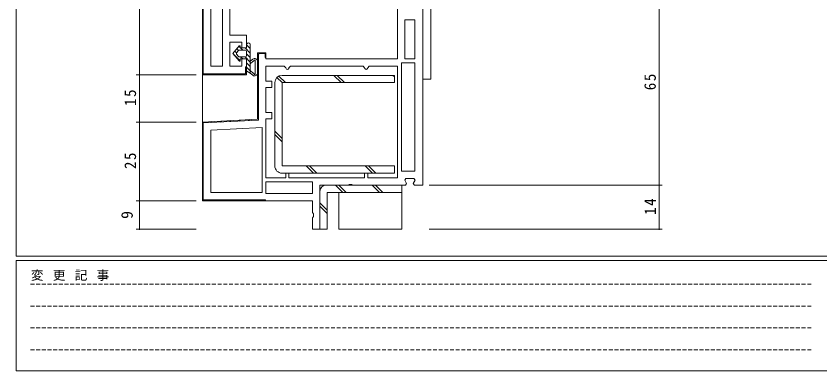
# Model space of a CAD drawing. Units: millimetres on the paper. Extents: x -420 to 373, y -297 to 267.
# Drawn here: x -417.7 to -162.5, y -297 to -184.5 of the extents above; entities that cross this region are included whole.
import ezdxf
from ezdxf.enums import TextEntityAlignment as Align

# ---------------------------------------------------------------- set-up
doc = ezdxf.new("R2010")
doc.units = ezdxf.units.MM
doc.linetypes.add('DASHED1', pattern=[1.8, 1.2, -0.6])
for name, color, linetype, lineweight in [('0-1_YKK_ZWAK', 7, 'Continuous', 9), ('0-3_YKK_12', 2, 'Continuous', 9), ('0-4_YKK_D', 6, 'Continuous', 9), ('0-6_YKK_13', 4, 'Continuous', 9), ('0-7_YKK_11', 7, 'Continuous', 9)]:
    doc.layers.add(name, color=color, linetype=linetype, lineweight=lineweight)
doc.styles.add('ＭＳ ゴシック', font='')
doc.styles.get('ＭＳ ゴシック').set_extended_font_data('MS Gothic')

msp = doc.modelspace()

# ---------------------------------------------------------------- linework, layer by layer
at = {"layer": '0-1_YKK_ZWAK'}
for p, q in [((-417.7, -260.6), (-417.7, 264.4)), ((352.3, -260.6), (-417.7, -260.6)), ((-417.7, -297), (-417.7, -262)), ((314.5, -262), (-417.7, -262)), ((-417.7, -297), (314.5, -297))]:
    msp.add_line(p, q, dxfattribs=at)
at = {"layer": '0-1_YKK_ZWAK', "linetype": 'DASHED1'}
for p, q in [((-413.101, -269.512), (-164.909, -269.512)), ((-413.101, -276.441), (-164.909, -276.441)), ((-413.101, -283.37), (-164.909, -283.37)), ((-413.101, -290.298), (-164.909, -290.298))]:
    msp.add_line(p, q, dxfattribs=at)
at = {"layer": '0-3_YKK_12'}
msp.add_line((-358.558, 0.845), (-358.558, -218.571), dxfattribs=at)
at = {"layer": '0-4_YKK_D'}
for p, q in [((-378.558, -203.097), (-378.558, -113.097)), ((-213.552, -173.097), (-213.552, -238.097)), ((-360.558, -203.097), (-379.558, -203.097)), ((-360.558, -203.097), (-379.558, -203.097)), ((-378.558, -218.097), (-378.558, -203.097)), ((-360.558, -218.097), (-379.558, -218.097)), ((-360.558, -218.097), (-379.558, -218.097)), ((-378.558, -243.097), (-378.558, -218.097)), ((-286.558, -238.097), (-212.552, -238.097)), ((-278.049, -238.097), (-212.552, -238.097)), ((-213.552, -238.097), (-213.552, -252.097)), ((-360.557, -243.097), (-379.558, -243.097)), ((-360.557, -243.097), (-379.558, -243.097)), ((-378.558, -252.097), (-378.558, -243.097)), ((-360.557, -252.097), (-379.558, -252.097)), ((-286.558, -252.097), (-212.552, -252.097))]:
    msp.add_line(p, q, dxfattribs=at)
for centre, start, end in [((-378.558, -203.097), 90, 270), ((-378.558, -203.097), 90, 270), ((-378.558, -203.097), 270, 90), ((-378.558, -203.097), 270, 90), ((-378.558, -218.097), 90, 270), ((-378.558, -218.097), 90, 270), ((-378.558, -218.097), 270, 90), ((-378.558, -218.097), 270, 90), ((-213.552, -238.097), 90, 270), ((-213.552, -238.097), 90, 270), ((-213.552, -238.097), 270, 90), ((-213.552, -238.097), 270, 90), ((-378.558, -243.097), 90, 270), ((-378.558, -243.097), 90, 270), ((-378.558, -243.097), 270, 90), ((-378.558, -243.097), 270, 90), ((-378.558, -252.097), 90, 270), ((-378.558, -252.097), 270, 90), ((-213.552, -252.097), 90, 270), ((-213.552, -252.097), 270, 90)]:
    msp.add_arc(centre, 0.106, start, end, dxfattribs=at)
at = {"layer": '0-6_YKK_13'}
for p, q in [((-288.549, -204.499), (-288.549, -178.449)), ((-286.049, -204.499), (-286.049, -178.449)), ((-288.549, -194.959), (-288.549, -188.959)), ((-344.563, -194.597), (-344.563, -193.597)), ((-344.562, -193.613), (-343.363, -194.813)), ((-343.707, -193.054), (-343.42, -193.341)), ((-343.363, -193.597), (-343.363, -202.564)), ((-348.863, -196.347), (-346.922, -193.971)), ((-348.863, -196.347), (-346.922, -198.723)), ((-348.244, -195.589), (-347.675, -196.157)), ((-347.675, -196.157), (-347.062, -195.407)), ((-347.608, -194.811), (-347.037, -195.381)), ((-346.972, -194.032), (-346.563, -194.441)), ((-344.863, -195.297), (-346.83, -195.297)), ((-346.563, -194.597), (-346.563, -194.099)), ((-346.563, -194.597), (-344.563, -194.597)), ((-346.407, -194.597), (-345.707, -195.297)), ((-344.993, -194.597), (-343.363, -196.227)), ((-344.563, -197.097), (-344.563, -195.597)), ((-344.563, -196.441), (-343.363, -197.641)), ((-348.699, -196.548), (-346.577, -198.669)), ((-347.062, -197.287), (-347.675, -196.537)), ((-346.83, -197.397), (-344.863, -197.397)), ((-346.563, -198.097), (-344.563, -198.097)), ((-346.563, -198.595), (-346.563, -198.097)), ((-346.435, -197.397), (-345.735, -198.097)), ((-345.021, -197.397), (-343.363, -199.055)), ((-344.563, -201.725), (-344.563, -198.097)), ((-343.363, -198.84), (-342.537, -198.146)), ((-343.363, -199.639), (-342.379, -198.812)), ((-341.758, -198.602), (-341.759, -202.808)), ((-341.058, -198.835), (-341.058, -202.569)), ((-344.563, -199.269), (-343.363, -200.469)), ((-344.563, -200.684), (-343.363, -201.884)), ((-343.363, -201.764), (-342.379, -202.591)), ((-333.244, -205.597), (-334.878, -203.964)), ((-332.183, -205.597), (-334.255, -203.524)), ((-297.558, -203.297), (-333.258, -203.297)), ((-314.506, -205.597), (-316.806, -203.297)), ((-313.445, -205.597), (-315.745, -203.297)), ((-297.558, -203.806), (-298.068, -203.297)), ((-297.558, -205.597), (-297.558, -203.297)), ((-335.558, -205.597), (-335.558, -231.997)), ((-333.258, -205.597), (-297.558, -205.597)), ((-333.258, -231.997), (-333.258, -205.597)), ((-288.549, -204.499), (-286.049, -204.499)), ((-333.258, -223.26), (-335.558, -220.96)), ((-333.258, -224.321), (-335.558, -222.021)), ((-297.558, -231.997), (-333.258, -231.997)), ((-323.283, -234.297), (-325.583, -231.997)), ((-322.221, -234.297), (-324.521, -231.997)), ((-304.544, -234.297), (-306.844, -231.997)), ((-303.483, -234.297), (-305.783, -231.997)), ((-297.558, -234.297), (-297.558, -231.997)), ((-333.258, -234.297), (-297.558, -234.297)), ((-295.258, -238.097), (-319.258, -238.097)), ((-316.283, -238.097), (-313.983, -240.397)), ((-315.222, -238.097), (-312.922, -240.397)), ((-304.616, -238.097), (-302.316, -240.397)), ((-303.554, -238.097), (-301.254, -240.397)), ((-295.258, -240.397), (-295.258, -238.097)), ((-321.258, -240.097), (-321.258, -252.097)), ((-318.958, -240.397), (-295.258, -240.397)), ((-318.958, -252.097), (-318.958, -240.397)), ((-315.258, -252.097), (-315.258, -240.397)), ((-321.258, -243.728), (-318.958, -246.028)), ((-321.258, -244.789), (-318.958, -247.089)), ((-321.258, -252.097), (-318.958, -252.097))]:
    msp.add_line(p, q, dxfattribs=at)
for points in [[(-344.408, -201.987), (-343.363, -202.564), (-342.537, -203.258)], [(-315.258, -252.097), (-295.258, -252.097), (-295.258, -240.397)]]:
    msp.add_lwpolyline(points, dxfattribs=at)
for centre, radius, start, end in [((-346.765, -194.099), 0.202, 0, 140.74739), ((-343.963, -193.597), 0.6, 0, 180), ((-347.442, -196.347), 0.3, 140.74739, 219.25259), ((-346.83, -195.597), 0.3, 90, 140.74739), ((-344.863, -195.597), 0.3, 0, 90), ((-346.83, -197.097), 0.3, 219.25259, 270), ((-346.765, -198.595), 0.202, 219.25259, 0), ((-344.863, -197.097), 0.3, 270, 0), ((-341.958, -198.835), 0.9, 0, 130.04633), ((-343.022, -198.047), 1, 310.04633, 332.44388), ((-341.958, -198.602), 0.2, 359.99844, 152.44388), ((-344.263, -201.725), 0.3, 180, 241.1134), ((-341.958, -202.569), 0.9, 229.95366, 0), ((-343.022, -203.357), 1, 27.55611, 49.95366), ((-341.958, -202.802), 0.2, 207.55611, 1.93042), ((-333.258, -205.597), 2.3, 90, 180), ((-333.258, -231.997), 2.3, 179.99998, 270), ((-319.258, -240.097), 2, 90, 180)]:
    msp.add_arc(centre, radius, start, end, dxfattribs=at)
at = {"layer": '0-7_YKK_11'}
for p, q in [((-352.158, -200.397), (-352.158, -179.997)), ((-358.558, -186.126), (-358.258, -185.826)), ((-294.258, -185.697), (-294.258, -198.097)), ((-358.558, -188.955), (-358.258, -188.655)), ((-358.558, -191.783), (-358.258, -191.483)), ((-358.558, -194.612), (-358.258, -194.312)), ((-340.558, -196.397), (-338.658, -196.397)), ((-339.628, -196.397), (-339.328, -196.097)), ((-358.558, -197.44), (-358.258, -197.14)), ((-341.058, -197.827), (-340.758, -197.527)), ((-358.558, -200.268), (-358.258, -199.968)), ((-344.858, -200.711), (-344.744, -200.597)), ((-341.058, -200.656), (-340.758, -200.356)), ((-296.558, -200.397), (-296.558, -235.797)), ((-295.358, -199.297), (-295.358, -233.697)), ((-358.412, -202.95), (-358.2, -202.738)), ((-355.73, -203.097), (-355.43, -202.797)), ((-352.901, -203.097), (-352.601, -202.797)), ((-350.073, -203.097), (-349.773, -202.797)), ((-347.244, -203.097), (-346.944, -202.797)), ((-341.058, -203.484), (-340.758, -203.184)), ((-341.058, -206.313), (-340.758, -206.013)), ((-341.058, -209.141), (-340.758, -208.841)), ((-341.058, -211.969), (-340.758, -211.669)), ((-341.058, -214.798), (-340.758, -214.498)), ((-355.828, -218.254), (-355.511, -217.937)), ((-352.843, -218.098), (-352.526, -217.781)), ((-349.859, -217.941), (-349.541, -217.624)), ((-346.874, -217.785), (-346.557, -217.468)), ((-343.889, -217.629), (-343.572, -217.311)), ((-358.558, -220.984), (-358.258, -220.684)), ((-339.558, -240.397), (-339.558, -219.805)), ((-358.558, -223.813), (-358.258, -223.513)), ((-358.558, -226.641), (-358.258, -226.341)), ((-358.558, -229.469), (-358.258, -229.169)), ((-358.558, -232.298), (-358.258, -231.998)), ((-358.558, -235.126), (-358.258, -234.826)), ((-323.558, -236.997), (-338.358, -236.997)), ((-358.558, -237.955), (-358.258, -237.655)), ((-358.558, -240.783), (-358.258, -240.483)), ((-358.058, -243.097), (-338.558, -243.097)), ((-358.043, -243.097), (-357.743, -242.797)), ((-355.215, -243.097), (-354.915, -242.797)), ((-352.387, -243.097), (-352.087, -242.797)), ((-349.558, -243.097), (-349.258, -242.797)), ((-346.73, -243.097), (-346.43, -242.797)), ((-343.901, -243.097), (-343.601, -242.797)), ((-341.073, -243.097), (-340.773, -242.797)), ((-338.558, -243.097), (-338.558, -242.797))]:
    msp.add_line(p, q, dxfattribs=at)
for points in [[(-358.558, -203.097), (-358.558, -113.097), (-350.558, -113.097), (-350.558, -118.097), (-352.058, -118.097), (-352.058, -115.797), (-355.858, -115.797), (-355.858, -123.397), (-352.058, -123.397), (-352.058, -121.597), (-350.558, -121.597), (-350.558, -128.097), (-348.668, -131.37), (-348.799, -131.597), (-350.558, -131.597), (-350.558, -134.097), (-349.486, -137.672)], [(-350.558, -113.597), (-350.558, -115.597), (-350.858, -115.597), (-350.858, -113.397), (-358.258, -113.397), (-358.258, -202.797), (-344.858, -202.797), (-344.858, -200.597), (-344.558, -200.597), (-344.558, -202.597)], [(-296.558, -181.597), (-296.558, -198.097), (-338.358, -198.097), (-338.358, -196.097), (-341.058, -196.097), (-341.058, -217.18), (-358.558, -218.097), (-358.558, -243.097), (-323.558, -243.097), (-323.558, -246.731), (-323.308, -247.164), (-323.308, -248.03), (-323.558, -248.463), (-323.558, -252.097), (-321.258, -252.097), (-321.258, -238.097), (-312.424, -238.097), (-311.991, -237.847), (-311.125, -237.847), (-310.692, -238.097), (-294.08, -238.097), (-293.717, -237.533), (-294.299, -236.56), (-293.936, -235.997), (-291.38, -235.997), (-291.017, -236.56), (-291.599, -237.533), (-291.236, -238.097), (-288.558, -238.097), (-288.558, -173.097)], [(-349.858, -181.097), (-349.858, -190.497), (-344.558, -190.497), (-344.558, -194.597), (-346.058, -194.597), (-346.058, -192.797), (-349.858, -192.797), (-349.858, -200.397), (-346.058, -200.397), (-346.058, -198.097), (-344.558, -198.097), (-344.558, -203.097), (-358.558, -203.097)], [(-338.558, -242.797), (-358.258, -242.797), (-358.258, -218.382), (-340.758, -217.464), (-340.758, -196.597), (-340.558, -196.397)], [(-340.558, -196.397), (-338.658, -196.397), (-338.658, -197.597), (-338.358, -197.597)], [(-296.558, -200.397), (-296.558, -235.797), (-306.058, -235.797), (-306.058, -234.297), (-307.058, -234.297), (-307.058, -235.797), (-331.058, -235.797), (-331.058, -234.297), (-332.058, -234.297), (-332.058, -235.797), (-338.358, -235.797), (-338.358, -217.097), (-336.558, -217.097), (-336.558, -215.097), (-338.358, -215.097), (-338.358, -207.097), (-336.558, -207.097), (-336.558, -205.097), (-338.358, -205.097), (-338.358, -200.397), (-332.558, -200.397), (-332.058, -200.897)], [(-331.058, -200.897), (-330.558, -200.397), (-307.558, -200.397), (-307.058, -200.897)], [(-306.058, -200.897), (-305.558, -200.397), (-296.558, -200.397)]]:
    msp.add_lwpolyline(points, dxfattribs=at)
for points in [[(-352.158, -200.397), (-352.158, -179.997), (-355.858, -179.997), (-355.858, -200.397)], [(-294.258, -185.697), (-294.258, -198.097), (-291.058, -198.097), (-291.058, -185.697)], [(-295.358, -199.297), (-295.358, -233.697), (-291.058, -233.697), (-291.058, -199.297)], [(-339.558, -240.397), (-339.558, -219.805), (-355.858, -220.659), (-355.858, -240.397)], [(-323.558, -236.997), (-338.358, -236.997), (-338.358, -240.797), (-323.558, -240.797)]]:
    msp.add_lwpolyline(points, close=True, dxfattribs=at)
for centre in [(-331.558, -200.897), (-306.558, -200.897)]:
    msp.add_arc(centre, 0.5, 179.99998, 0, dxfattribs=at)

# ---------------------------------------------------------------- texts
at = {"layer": '0-1_YKK_ZWAK', "insert": (-412.986, -268.447), "char_height": 2.933, "attachment_point": 7, "style": 'ＭＳ ゴシック'}
msp.add_mtext('\\T1.16;変\\~更\\~記\\~事', dxfattribs=at)
at = {"layer": '0-4_YKK_D', "color": 3, "style": 'ＭＳ ゴシック'}
msp.add_text('9', height=3.666, rotation=90, dxfattribs=at).set_placement((-379.558, -248.797), align=Align.BOTTOM_LEFT)
at = {"layer": '0-4_YKK_D', "color": 3, "char_height": 3.666, "attachment_point": 7, "rotation": 90, "style": 'ＭＳ ゴシック'}
for s, insert in [('\\T1.21;\\W0.95;65', (-214.552, -207.997)), ('\\T1.21;\\W0.95;15', (-379.558, -212.997)), ('\\T1.21;\\W0.95;25', (-379.558, -232.997)), ('\\T1.21;\\W0.95;14', (-214.552, -247.534))]:
    msp.add_mtext(s, dxfattribs=dict(at, insert=insert))

doc.saveas('drawing.dxf')
